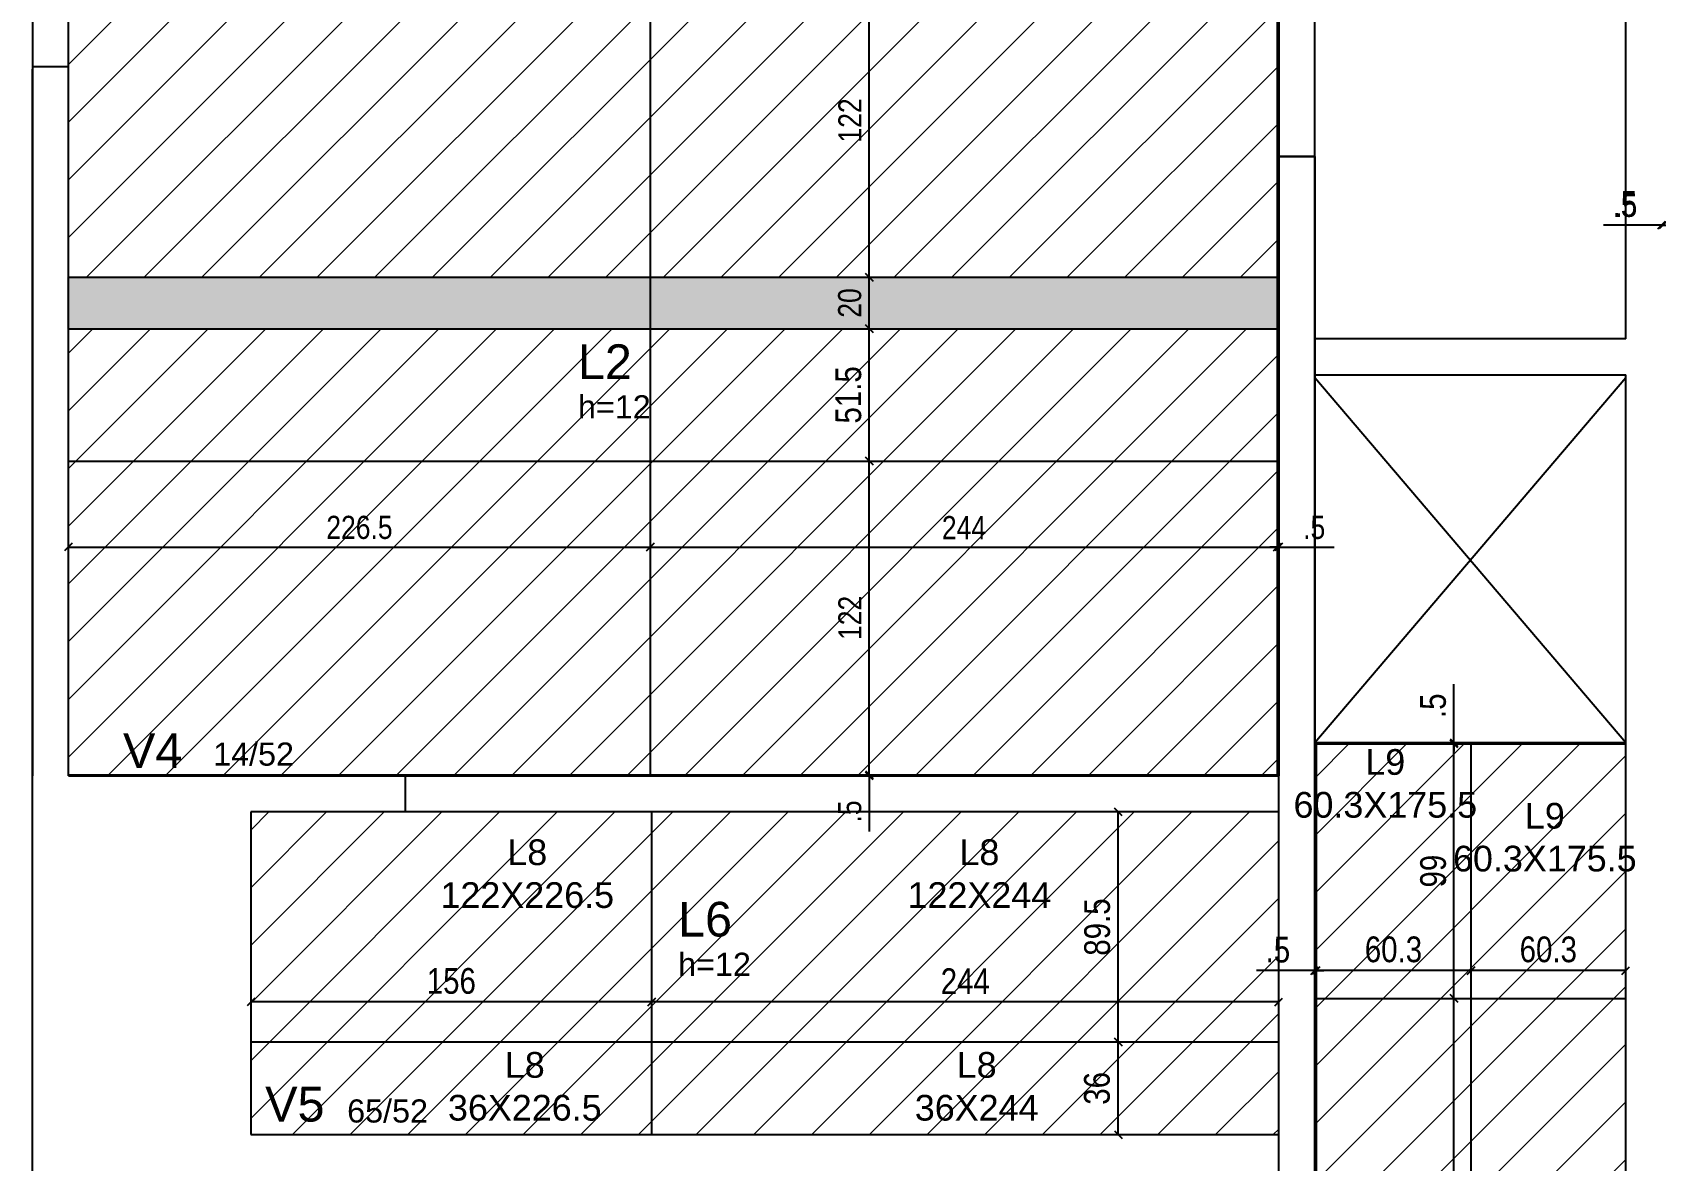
# Model space of a CAD drawing. Header units: millimetres. Extents: x 2454 to 6746, y 504 to 3252.
# Drawn here: x 3594 to 4225, y 2347 to 2786 of the extents above; entities that cross this region are included whole.
import ezdxf

# ---------------------------------------------------------------- set-up
doc = ezdxf.new("R2010")
doc.units = ezdxf.units.MM
for name, color, linetype in [('10', 252, 'Continuous'), ('9', 8, 'Continuous'), ('AUX00', 7, 'Continuous'), ('COTA', 241, 'Continuous'), ('ES-VIGA', 3, 'Continuous'), ('L-D', 2, 'Continuous'), ('L-N', 4, 'Continuous'), ('Painéis', 200, 'Continuous'), ('VIG-D', 2, 'Continuous'), ('VIG-N', 4, 'Continuous')]:
    doc.layers.add(name, color=color, linetype=linetype)
doc.layers.add('Hachura', color=251, linetype='Continuous', lineweight=9)
doc.layers.add('REAPROVEITAMENTO', color=251, linetype='Continuous', lineweight=9)
doc.styles.add('COTA TECNICA', font='techl___.ttf', dxfattribs={"height": 10})
doc.styles.add('COTA TECNICA-50', font='techl___.ttf', dxfattribs={"height": 9})
doc.styles.get("Standard").update_dxf_attribs({"font": 'arial.ttf'})
doc.styles.add('TQS_ARIAL', font='arial.ttf')
doc.dimstyles.new('COTA PAINEL-50', dxfattribs={"dimtxt": 9, "dimasz": 3, "dimexe": 3, "dimexo": 3, "dimgap": 3, "dimtad": 1, "dimdec": 1, "dimzin": 12, "dimdsep": 46, "dimtxsty": 'COTA TECNICA-50', "dimblk1": 'OBLIQUE', "dimblk2": 'OBLIQUE', "dimsah": 1, "dimcen": 0.9, "dimclrd": 4, "dimclre": 4, "dimclrt": 240, "dimadec": 1, "dimazin": 3, "dimtfac": 1, "dimtdec": 1, "dimtmove": 0, "dimatfit": 3, "dimfxl": 1, "dimtolj": 1, "dimtzin": 12, "dimarcsym": 0})
doc.dimstyles.new('PAINEL', dxfattribs={"dimtxt": 10, "dimasz": 3, "dimexe": 3, "dimexo": 3, "dimgap": 3, "dimtad": 1, "dimdec": 1, "dimzin": 12, "dimdsep": 46, "dimtxsty": 'COTA TECNICA', "dimblk1": 'OBLIQUE', "dimblk2": 'OBLIQUE', "dimsah": 1, "dimcen": 0.9, "dimclrd": 4, "dimclre": 4, "dimclrt": 240, "dimadec": 1, "dimazin": 3, "dimtfac": 1, "dimtdec": 1, "dimtmove": 0, "dimatfit": 3, "dimfxl": 1, "dimtolj": 1, "dimtzin": 12, "dimarcsym": 0})

# ---------------------------------------------------------------- blocks, each defined once
blk = doc.blocks.new('_Oblique')
at = {"color": 0, "linetype": 'ByBlock', "lineweight": -2}
blk.add_line((-0.5, -0.5), (0.5, 0.5), dxfattribs=at)
blk = doc.blocks.new('*D84')
at = {"layer": 'COTA', "color": 4, "lineweight": -2, "transparency": 16777216}
for p, q in [((4227.59, 2711.02), (4206, 2711.02)), ((4228.09, 2711.02), (4227.59, 2711.02)), ((4228.09, 2711.02), (4231.09, 2711.02))]:
    blk.add_line(p, q, dxfattribs=at)
at = {"layer": 'Defpoints', "color": 0, "transparency": 16777216}
for p in [(4227.59, 2711.02), (4227.59, 2711.02), (4228.09, 2711.02)]:
    blk.add_point(p, dxfattribs=at)
at = {"layer": 'COTA', "color": 4, "lineweight": -2, "transparency": 16777216, "xscale": 3, "yscale": 3, "zscale": 3}
blk.add_blockref('_Oblique', (4227.59, 2711.02), dxfattribs=at)
at = {"layer": 'COTA', "color": 4, "lineweight": -2, "transparency": 16777216, "xscale": 3, "yscale": 3, "zscale": 3, "rotation": 180}
blk.add_blockref('_Oblique', (4228.09, 2711.02), dxfattribs=at)
at = {"layer": 'COTA', "color": 240, "transparency": 16777216, "insert": (4213.8, 2718.62), "char_height": 9, "attachment_point": 5, "style": 'COTA TECNICA-50'}
blk.add_mtext('\\A1;.5', dxfattribs=at)
blk = doc.blocks.new('*D49')
at = {"layer": 'COTA', "color": 4, "lineweight": -2, "transparency": 16777216}
for p, q in [((3919.25, 2497.19), (3919.25, 2619.19)), ((3922.25, 2497.19), (3922.25, 2497.19))]:
    blk.add_line(p, q, dxfattribs=at)
at = {"layer": 'Defpoints', "color": 0, "transparency": 16777216}
for p in [(3919.25, 2619.19), (3919.25, 2619.19), (3919.25, 2497.19)]:
    blk.add_point(p, dxfattribs=at)
at = {"layer": 'COTA', "color": 4, "lineweight": -2, "transparency": 16777216, "xscale": 3, "yscale": 3, "zscale": 3}
for p, rotation in [((3919.25, 2619.19), 90), ((3919.25, 2497.19), 270)]:
    blk.add_blockref('_Oblique', p, dxfattribs=dict(at, rotation=rotation))
at = {"layer": 'COTA', "color": 240, "transparency": 16777216, "insert": (3911.7, 2558.19), "char_height": 9, "attachment_point": 5, "rotation": 90, "style": 'COTA TECNICA-50'}
blk.add_mtext('\\A1;122', dxfattribs=at)
blk = doc.blocks.new('*D50')
at = {"layer": 'COTA', "color": 4, "lineweight": -2, "transparency": 16777216}
blk.add_line((3919.25, 2670.69), (3919.25, 2690.69), dxfattribs=at)
at = {"layer": 'Defpoints', "color": 0, "transparency": 16777216}
for p in [(3919.25, 2690.69), (3919.25, 2690.69), (3919.25, 2670.69)]:
    blk.add_point(p, dxfattribs=at)
at = {"layer": 'COTA', "color": 4, "lineweight": -2, "transparency": 16777216, "xscale": 3, "yscale": 3, "zscale": 3}
for p, rotation in [((3919.25, 2690.69), 90), ((3919.25, 2670.69), 270)]:
    blk.add_blockref('_Oblique', p, dxfattribs=dict(at, rotation=rotation))
at = {"layer": 'COTA', "color": 240, "transparency": 16777216, "insert": (3911.66, 2680.69), "char_height": 9, "attachment_point": 5, "rotation": 90, "style": 'COTA TECNICA-50'}
blk.add_mtext('\\A1;20', dxfattribs=at)
blk = doc.blocks.new('*D51')
at = {"layer": 'COTA', "color": 4, "lineweight": -2, "transparency": 16777216}
blk.add_line((3919.25, 2690.69), (3919.25, 2812.69), dxfattribs=at)
at = {"layer": 'Defpoints', "color": 0, "transparency": 16777216}
for p in [(3919.25, 2812.69), (3919.25, 2812.69), (3919.25, 2690.69)]:
    blk.add_point(p, dxfattribs=at)
at = {"layer": 'COTA', "color": 4, "lineweight": -2, "transparency": 16777216, "xscale": 3, "yscale": 3, "zscale": 3}
for p, rotation in [((3919.25, 2812.69), 90), ((3919.25, 2690.69), 270)]:
    blk.add_blockref('_Oblique', p, dxfattribs=dict(at, rotation=rotation))
at = {"layer": 'COTA', "color": 240, "transparency": 16777216, "insert": (3911.7, 2751.69), "char_height": 9, "attachment_point": 5, "rotation": 90, "style": 'COTA TECNICA-50'}
blk.add_mtext('\\A1;122', dxfattribs=at)
blk = doc.blocks.new('*D52')
at = {"layer": 'COTA', "color": 4, "lineweight": -2, "transparency": 16777216}
for p, q in [((3919.25, 2497.19), (3919.25, 2500.19)), ((3919.25, 2497.19), (3919.25, 2496.69)), ((3919.25, 2496.69), (3919.25, 2475.09))]:
    blk.add_line(p, q, dxfattribs=at)
at = {"layer": 'Defpoints', "color": 0, "transparency": 16777216}
for p in [(3919.25, 2497.19), (3919.25, 2496.69), (3919.25, 2496.69)]:
    blk.add_point(p, dxfattribs=at)
at = {"layer": 'COTA', "color": 4, "lineweight": -2, "transparency": 16777216, "xscale": 3, "yscale": 3, "zscale": 3}
for p, rotation in [((3919.25, 2497.19), 270), ((3919.25, 2496.69), 90)]:
    blk.add_blockref('_Oblique', p, dxfattribs=dict(at, rotation=rotation))
at = {"layer": 'COTA', "color": 240, "transparency": 16777216, "insert": (3911.66, 2482.89), "char_height": 9, "attachment_point": 5, "rotation": 90, "style": 'COTA TECNICA-50'}
blk.add_mtext('\\A1;.5', dxfattribs=at)
blk = doc.blocks.new('*D145')
at = {"layer": 'COTA', "color": 4, "lineweight": -2, "transparency": 16777216}
blk.add_line((3607.59, 2585.74), (3834.09, 2585.74), dxfattribs=at)
at = {"layer": 'Defpoints', "color": 0, "transparency": 16777216}
for p in [(3607.59, 2585.74), (3834.09, 2585.74), (3834.09, 2585.74)]:
    blk.add_point(p, dxfattribs=at)
at = {"layer": 'COTA', "color": 4, "lineweight": -2, "transparency": 16777216, "xscale": 3, "yscale": 3, "zscale": 3, "rotation": 180}
blk.add_blockref('_Oblique', (3607.59, 2585.74), dxfattribs=at)
at = {"layer": 'COTA', "color": 4, "lineweight": -2, "transparency": 16777216, "xscale": 3, "yscale": 3, "zscale": 3}
blk.add_blockref('_Oblique', (3834.09, 2585.74), dxfattribs=at)
at = {"layer": 'COTA', "color": 240, "transparency": 16777216, "insert": (3720.84, 2593.34), "char_height": 9, "attachment_point": 5, "style": 'COTA TECNICA-50'}
blk.add_mtext('\\A1;226.5', dxfattribs=at)
blk = doc.blocks.new('*D146')
at = {"layer": 'COTA', "color": 4, "lineweight": -2, "transparency": 16777216}
blk.add_line((3834.09, 2585.74), (4078.09, 2585.74), dxfattribs=at)
at = {"layer": 'Defpoints', "color": 0, "transparency": 16777216}
for p in [(3834.09, 2585.74), (4078.09, 2585.74), (4078.09, 2585.74)]:
    blk.add_point(p, dxfattribs=at)
at = {"layer": 'COTA', "color": 4, "lineweight": -2, "transparency": 16777216, "xscale": 3, "yscale": 3, "zscale": 3, "rotation": 180}
blk.add_blockref('_Oblique', (3834.09, 2585.74), dxfattribs=at)
at = {"layer": 'COTA', "color": 4, "lineweight": -2, "transparency": 16777216, "xscale": 3, "yscale": 3, "zscale": 3}
blk.add_blockref('_Oblique', (4078.09, 2585.74), dxfattribs=at)
at = {"layer": 'COTA', "color": 240, "transparency": 16777216, "insert": (3956.09, 2593.31), "char_height": 9, "attachment_point": 5, "style": 'COTA TECNICA-50'}
blk.add_mtext('\\A1;244', dxfattribs=at)
blk = doc.blocks.new('*D53')
at = {"layer": 'COTA', "color": 4, "lineweight": -2, "transparency": 16777216}
for p, q in [((4078.09, 2585.74), (4075.09, 2585.74)), ((4078.09, 2585.74), (4078.59, 2585.74)), ((4078.59, 2585.74), (4100.18, 2585.74))]:
    blk.add_line(p, q, dxfattribs=at)
at = {"layer": 'Defpoints', "color": 0, "transparency": 16777216}
for p in [(4078.09, 2585.74), (4078.59, 2585.74), (4078.59, 2585.74)]:
    blk.add_point(p, dxfattribs=at)
at = {"layer": 'COTA', "color": 4, "lineweight": -2, "transparency": 16777216, "xscale": 3, "yscale": 3, "zscale": 3}
blk.add_blockref('_Oblique', (4078.09, 2585.74), dxfattribs=at)
at = {"layer": 'COTA', "color": 4, "lineweight": -2, "transparency": 16777216, "xscale": 3, "yscale": 3, "zscale": 3, "rotation": 180}
blk.add_blockref('_Oblique', (4078.59, 2585.74), dxfattribs=at)
at = {"layer": 'COTA', "color": 240, "transparency": 16777216, "insert": (4092.39, 2593.34), "char_height": 9, "attachment_point": 5, "style": 'COTA TECNICA-50'}
blk.add_mtext('\\A1;.5', dxfattribs=at)
blk = doc.blocks.new('*D54')
at = {"layer": 'COTA', "color": 4, "lineweight": -2, "transparency": 16777216}
blk.add_line((3919.25, 2619.19), (3919.25, 2670.69), dxfattribs=at)
at = {"layer": 'Defpoints', "color": 0, "transparency": 16777216}
for p in [(3919.25, 2670.69), (3919.25, 2670.69), (3919.25, 2619.19)]:
    blk.add_point(p, dxfattribs=at)
at = {"layer": 'COTA', "color": 4, "lineweight": -2, "transparency": 16777216, "xscale": 3, "yscale": 3, "zscale": 3}
for p, rotation in [((3919.25, 2670.69), 90), ((3919.25, 2619.19), 270)]:
    blk.add_blockref('_Oblique', p, dxfattribs=dict(at, rotation=rotation))
at = {"layer": 'COTA', "color": 240, "transparency": 16777216, "insert": (3911.15, 2644.94), "char_height": 10, "attachment_point": 5, "rotation": 90, "style": 'COTA TECNICA'}
blk.add_mtext('\\A1;51.5', dxfattribs=at)
blk = doc.blocks.new('*D10')
at = {"layer": 'COTA', "color": 4, "lineweight": -2, "transparency": 16777216}
blk.add_line((4213.59, 2420.97), (4153.34, 2420.97), dxfattribs=at)
at = {"layer": 'Defpoints', "color": 0, "transparency": 16777216}
for p in [(4153.34, 2420.97), (4153.34, 2420.97), (4213.59, 2420.97)]:
    blk.add_point(p, dxfattribs=at)
at = {"layer": 'COTA', "color": 4, "lineweight": -2, "transparency": 16777216, "xscale": 3, "yscale": 3, "zscale": 3, "rotation": 180}
blk.add_blockref('_Oblique', (4153.34, 2420.97), dxfattribs=at)
at = {"layer": 'COTA', "color": 4, "lineweight": -2, "transparency": 16777216, "xscale": 3, "yscale": 3, "zscale": 3}
blk.add_blockref('_Oblique', (4213.59, 2420.97), dxfattribs=at)
at = {"layer": 'COTA', "color": 240, "transparency": 16777216, "insert": (4183.47, 2429.19), "char_height": 10, "attachment_point": 5, "style": 'COTA TECNICA'}
blk.add_mtext('\\A1;60.3', dxfattribs=at)
blk = doc.blocks.new('*D11')
at = {"layer": 'COTA', "color": 4, "lineweight": -2, "transparency": 16777216}
blk.add_line((4153.34, 2420.97), (4093.09, 2420.97), dxfattribs=at)
at = {"layer": 'Defpoints', "color": 0, "transparency": 16777216}
for p in [(4093.09, 2420.97), (4093.09, 2420.97), (4153.34, 2420.97)]:
    blk.add_point(p, dxfattribs=at)
at = {"layer": 'COTA', "color": 4, "lineweight": -2, "transparency": 16777216, "xscale": 3, "yscale": 3, "zscale": 3, "rotation": 180}
blk.add_blockref('_Oblique', (4093.09, 2420.97), dxfattribs=at)
at = {"layer": 'COTA', "color": 4, "lineweight": -2, "transparency": 16777216, "xscale": 3, "yscale": 3, "zscale": 3}
blk.add_blockref('_Oblique', (4153.34, 2420.97), dxfattribs=at)
at = {"layer": 'COTA', "color": 240, "transparency": 16777216, "insert": (4123.22, 2429.19), "char_height": 10, "attachment_point": 5, "style": 'COTA TECNICA'}
blk.add_mtext('\\A1;60.3', dxfattribs=at)
blk = doc.blocks.new('*D12')
at = {"layer": 'COTA', "color": 4, "lineweight": -2, "transparency": 16777216}
for p, q in [((4092.59, 2420.97), (4069.93, 2420.97)), ((4093.09, 2420.97), (4092.59, 2420.97)), ((4093.09, 2420.97), (4096.09, 2420.97))]:
    blk.add_line(p, q, dxfattribs=at)
at = {"layer": 'Defpoints', "color": 0, "transparency": 16777216}
for p in [(4092.59, 2420.97), (4092.59, 2420.97), (4093.09, 2420.97)]:
    blk.add_point(p, dxfattribs=at)
at = {"layer": 'COTA', "color": 4, "lineweight": -2, "transparency": 16777216, "xscale": 3, "yscale": 3, "zscale": 3}
blk.add_blockref('_Oblique', (4092.59, 2420.97), dxfattribs=at)
at = {"layer": 'COTA', "color": 4, "lineweight": -2, "transparency": 16777216, "xscale": 3, "yscale": 3, "zscale": 3, "rotation": 180}
blk.add_blockref('_Oblique', (4093.09, 2420.97), dxfattribs=at)
at = {"layer": 'COTA', "color": 240, "transparency": 16777216, "insert": (4078.26, 2429.08), "char_height": 10, "attachment_point": 5, "style": 'COTA TECNICA'}
blk.add_mtext('\\A1;.5', dxfattribs=at)
blk = doc.blocks.new('*D15')
at = {"layer": 'COTA', "color": 4, "lineweight": -2, "transparency": 16777216}
blk.add_line((4146.78, 2221.69), (4146.78, 2410.19), dxfattribs=at)
at = {"layer": 'Defpoints', "color": 0, "transparency": 16777216}
for p in [(4146.78, 2410.19), (4146.78, 2410.19), (4146.78, 2221.69)]:
    blk.add_point(p, dxfattribs=at)
at = {"layer": 'COTA', "color": 4, "lineweight": -2, "transparency": 16777216, "xscale": 3, "yscale": 3, "zscale": 3}
for p, rotation in [((4146.78, 2410.19), 90), ((4146.78, 2221.69), 270)]:
    blk.add_blockref('_Oblique', p, dxfattribs=dict(at, rotation=rotation))
at = {"layer": 'COTA', "color": 240, "transparency": 16777216, "insert": (4138.65, 2315.94), "char_height": 10, "attachment_point": 5, "rotation": 90, "style": 'COTA TECNICA'}
blk.add_mtext('\\A1;188.5', dxfattribs=at)
blk = doc.blocks.new('*D16')
at = {"layer": 'COTA', "color": 4, "lineweight": -2, "transparency": 16777216}
blk.add_line((4146.78, 2410.19), (4146.78, 2509.19), dxfattribs=at)
at = {"layer": 'Defpoints', "color": 0, "transparency": 16777216}
for p in [(4146.78, 2509.19), (4146.78, 2509.19), (4146.78, 2410.19)]:
    blk.add_point(p, dxfattribs=at)
at = {"layer": 'COTA', "color": 4, "lineweight": -2, "transparency": 16777216, "xscale": 3, "yscale": 3, "zscale": 3}
for p, rotation in [((4146.78, 2509.19), 90), ((4146.78, 2410.19), 270)]:
    blk.add_blockref('_Oblique', p, dxfattribs=dict(at, rotation=rotation))
at = {"layer": 'COTA', "color": 240, "transparency": 16777216, "insert": (4138.69, 2459.69), "char_height": 10, "attachment_point": 5, "rotation": 90, "style": 'COTA TECNICA'}
blk.add_mtext('\\A1;99', dxfattribs=at)
blk = doc.blocks.new('*D17')
at = {"layer": 'COTA', "color": 4, "lineweight": -2, "transparency": 16777216}
for p, q in [((4146.78, 2509.69), (4146.78, 2532.35)), ((4146.78, 2509.19), (4146.78, 2509.69)), ((4146.78, 2509.19), (4146.78, 2506.19))]:
    blk.add_line(p, q, dxfattribs=at)
at = {"layer": 'Defpoints', "color": 0, "transparency": 16777216}
for p in [(4146.78, 2509.69), (4146.78, 2509.69), (4146.78, 2509.19)]:
    blk.add_point(p, dxfattribs=at)
at = {"layer": 'COTA', "color": 4, "lineweight": -2, "transparency": 16777216, "xscale": 3, "yscale": 3, "zscale": 3}
for p, rotation in [((4146.78, 2509.69), 270), ((4146.78, 2509.19), 90)]:
    blk.add_blockref('_Oblique', p, dxfattribs=dict(at, rotation=rotation))
at = {"layer": 'COTA', "color": 240, "transparency": 16777216, "insert": (4138.67, 2524.02), "char_height": 10, "attachment_point": 5, "rotation": 90, "style": 'COTA TECNICA'}
blk.add_mtext('\\A1;.5', dxfattribs=at)
blk = doc.blocks.new('*D24')
at = {"layer": 'COTA', "color": 4, "lineweight": -2, "transparency": 16777216}
for p, q in [((4227.59, 2711.01), (4204.93, 2711.01)), ((4228.09, 2711.01), (4227.59, 2711.01)), ((4228.09, 2711.01), (4231.09, 2711.01))]:
    blk.add_line(p, q, dxfattribs=at)
at = {"layer": 'Defpoints', "color": 0, "transparency": 16777216}
for p in [(4227.59, 2711.01), (4227.59, 2711.01), (4228.09, 2711.01)]:
    blk.add_point(p, dxfattribs=at)
at = {"layer": 'COTA', "color": 4, "lineweight": -2, "transparency": 16777216, "xscale": 3, "yscale": 3, "zscale": 3}
blk.add_blockref('_Oblique', (4227.59, 2711.01), dxfattribs=at)
at = {"layer": 'COTA', "color": 4, "lineweight": -2, "transparency": 16777216, "xscale": 3, "yscale": 3, "zscale": 3, "rotation": 180}
blk.add_blockref('_Oblique', (4228.09, 2711.01), dxfattribs=at)
at = {"layer": 'COTA', "color": 240, "transparency": 16777216, "insert": (4213.26, 2719.12), "char_height": 10, "attachment_point": 5, "style": 'COTA TECNICA'}
blk.add_mtext('\\A1;.5', dxfattribs=at)
blk = doc.blocks.new('*D114')
at = {"layer": 'COTA', "color": 4, "lineweight": -2, "transparency": 16777216}
blk.add_line((4016.1, 2357.18), (4016.1, 2393.18), dxfattribs=at)
at = {"layer": 'Defpoints', "color": 0, "transparency": 16777216}
for p in [(4016.1, 2393.18), (4016.1, 2393.18), (4016.1, 2357.18)]:
    blk.add_point(p, dxfattribs=at)
at = {"layer": 'COTA', "color": 4, "lineweight": -2, "transparency": 16777216, "xscale": 3, "yscale": 3, "zscale": 3}
for p, rotation in [((4016.1, 2393.18), 90), ((4016.1, 2357.18), 270)]:
    blk.add_blockref('_Oblique', p, dxfattribs=dict(at, rotation=rotation))
at = {"layer": 'COTA', "color": 240, "transparency": 16777216, "insert": (4007.88, 2375.18), "char_height": 10, "attachment_point": 5, "rotation": 90, "style": 'COTA TECNICA'}
blk.add_mtext('\\A1;36', dxfattribs=at)
blk = doc.blocks.new('*D25')
at = {"layer": 'COTA', "color": 4, "lineweight": -2, "transparency": 16777216}
blk.add_line((4016.1, 2393.18), (4016.1, 2482.69), dxfattribs=at)
at = {"layer": 'Defpoints', "color": 0, "transparency": 16777216}
for p in [(4016.1, 2482.69), (4016.1, 2482.69), (4016.1, 2393.18)]:
    blk.add_point(p, dxfattribs=at)
at = {"layer": 'COTA', "color": 4, "lineweight": -2, "transparency": 16777216, "xscale": 3, "yscale": 3, "zscale": 3}
for p, rotation in [((4016.1, 2482.69), 90), ((4016.1, 2393.18), 270)]:
    blk.add_blockref('_Oblique', p, dxfattribs=dict(at, rotation=rotation))
at = {"layer": 'COTA', "color": 240, "transparency": 16777216, "insert": (4007.96, 2437.93), "char_height": 10, "attachment_point": 5, "rotation": 90, "style": 'COTA TECNICA'}
blk.add_mtext('\\A1;89.5', dxfattribs=at)
blk = doc.blocks.new('*D28')
at = {"layer": 'COTA', "color": 4, "lineweight": -2, "transparency": 16777216}
blk.add_line((4078.59, 2408.81), (3834.59, 2408.81), dxfattribs=at)
at = {"layer": 'Defpoints', "color": 0, "transparency": 16777216}
for p in [(3834.59, 2408.81), (3834.59, 2408.81), (4078.59, 2408.81)]:
    blk.add_point(p, dxfattribs=at)
at = {"layer": 'COTA', "color": 4, "lineweight": -2, "transparency": 16777216, "xscale": 3, "yscale": 3, "zscale": 3, "rotation": 180}
blk.add_blockref('_Oblique', (3834.59, 2408.81), dxfattribs=at)
at = {"layer": 'COTA', "color": 4, "lineweight": -2, "transparency": 16777216, "xscale": 3, "yscale": 3, "zscale": 3}
blk.add_blockref('_Oblique', (4078.59, 2408.81), dxfattribs=at)
at = {"layer": 'COTA', "color": 240, "transparency": 16777216, "insert": (3956.59, 2416.88), "char_height": 10, "attachment_point": 5, "style": 'COTA TECNICA'}
blk.add_mtext('\\A1;244', dxfattribs=at)
blk = doc.blocks.new('*D29')
at = {"layer": 'COTA', "color": 4, "lineweight": -2, "transparency": 16777216}
blk.add_line((3834.59, 2408.81), (3678.59, 2408.81), dxfattribs=at)
at = {"layer": 'Defpoints', "color": 0, "transparency": 16777216}
for p in [(3678.59, 2408.81), (3678.59, 2408.81), (3834.59, 2408.81)]:
    blk.add_point(p, dxfattribs=at)
at = {"layer": 'COTA', "color": 4, "lineweight": -2, "transparency": 16777216, "xscale": 3, "yscale": 3, "zscale": 3, "rotation": 180}
blk.add_blockref('_Oblique', (3678.59, 2408.81), dxfattribs=at)
at = {"layer": 'COTA', "color": 4, "lineweight": -2, "transparency": 16777216, "xscale": 3, "yscale": 3, "zscale": 3}
blk.add_blockref('_Oblique', (3834.59, 2408.81), dxfattribs=at)
at = {"layer": 'COTA', "color": 240, "transparency": 16777216, "insert": (3756.59, 2416.91), "char_height": 10, "attachment_point": 5, "style": 'COTA TECNICA'}
blk.add_mtext('\\A1;156', dxfattribs=at)

msp = doc.modelspace()

# ---------------------------------------------------------------- hatches: boundary and pattern name
at = {"layer": 'Hachura', "linetype": 'ByBlock'}
h = msp.add_hatch(color=256, dxfattribs=at)
h.dxf.hatch_style = 1
h.paths.add_polyline_path([(3607.09, 2690.69), (3607.09, 2670.69), (4078.09, 2670.69), (4078.09, 2690.69)])
at = {"layer": 'REAPROVEITAMENTO', "linetype": 'ByBlock'}
h = msp.add_hatch(dxfattribs=at)
h.set_pattern_fill('ANSI31', color=256, scale=5, style=2)
h.set_pattern_definition([(45, (-1965.327, -262.537), (-11.22532, 11.22532), [])])
h.paths.add_polyline_path([(3607.59, 2670.69), (3607.59, 2497.19), (4078.34, 2497.19), (4078.59, 2812.69), (3607.59, 2812.69), (3607.59, 2690.69), (4078.09, 2690.69), (4078.09, 2670.69)])
h = msp.add_hatch(dxfattribs=at)
h.set_pattern_fill('ANSI31', color=256, scale=5, style=2)
h.set_pattern_definition([(45, (-1479.827, -360), (-11.22532, 11.22532), [])])
h.paths.add_polyline_path([(4093.09, 2112.69), (4213.59, 2112.69), (4213.59, 2509.19), (4093.09, 2509.19)])
h = msp.add_hatch(dxfattribs=at)
h.set_pattern_fill('ANSI31', color=256, scale=5, style=2)
h.set_pattern_definition([(45, (-1855.828, -409.537), (-11.22532, 11.22532), [])])
h.paths.add_polyline_path([(4078.58, 2357.18), (4078.61, 2482.69), (3678.53, 2482.69), (3678.62, 2357.18)])

# ---------------------------------------------------------------- linework, layer by layer
at = {"layer": '10', "color": 252, "linetype": 'Continuous'}
for p, q in [((4092.59, 2651.69), (4213.59, 2509.69)), ((4092.59, 2509.69), (4213.59, 2651.69)), ((4092.59, 2509.69), (4213.59, 2509.69))]:
    msp.add_line(p, q, dxfattribs=at)
at = {"layer": '9', "color": 8, "linetype": 'Continuous'}
for p, q in [((4213.59, 2666.69), (4213.59, 2826.69)), ((3607.59, 2496.69), (3607.59, 2812.69)), ((4078.59, 2812.69), (4078.59, 2496.69)), ((4092.59, 1636.69), (4092.59, 2652.69)), ((4092.59, 2652.69), (4213.59, 2652.69)), ((4213.59, 2112.69), (4213.59, 2652.69)), ((3607.59, 2496.69), (4078.59, 2496.69)), ((4092.59, 2496.69), (4092.59, 2482.69)), ((3593.59, 2166.69), (3593.59, 2482.69)), ((4078.59, 2482.69), (3678.59, 2482.69)), ((4078.59, 2357.18), (4078.59, 2482.69))]:
    msp.add_line(p, q, dxfattribs=at)
for points in [[(3594.34, 2826.69), (3593.59, 2826.69), (3593.59, 2496.69)], [(4213.59, 2666.69), (4092.59, 2666.69), (4092.59, 2826.69)]]:
    msp.add_lwpolyline(points, dxfattribs=at)
at = {"layer": 'ES-VIGA', "linetype": 'Continuous'}
for p, q in [((3593.59, 2772.69), (3607.59, 2772.69)), ((3593.59, 2152.69), (3593.59, 2771.69)), ((3607.59, 2496.69), (3607.59, 2772.69)), ((4092.59, 2737.69), (4078.59, 2737.69)), ((4078.59, 2357.18), (4078.59, 2737.69)), ((4078.59, 2357.18), (4078.59, 2737.69)), ((4078.59, 2737.69), (4092.59, 2737.69)), ((4092.59, 1822.69), (4092.59, 2737.69)), ((4092.59, 2737.69), (4092.59, 1822.69)), ((3678.59, 2482.69), (3678.59, 2357.18)), ((3678.59, 2357.18), (4078.59, 2357.18)), ((4078.59, 1822.69), (4078.59, 2357.18))]:
    msp.add_line(p, q, dxfattribs=at)
msp.add_lwpolyline([(3607.59, 2496.69), (3738.59, 2496.69), (3738.59, 2482.69), (3678.59, 2482.69)], dxfattribs=at)
at = {"layer": 'Painéis'}
for p, q in [((3834.09, 2497.19), (3834.09, 2812.69)), ((4078.09, 2497.19), (4078.09, 2812.69)), ((3607.59, 2690.69), (4078.09, 2690.69)), ((3607.59, 2670.69), (4078.09, 2670.69)), ((3607.59, 2619.19), (4078.09, 2619.19)), ((4093.09, 2509.19), (4093.09, 1636.69)), ((4093.09, 2509.19), (4213.59, 2509.19)), ((4153.34, 2509.19), (4153.34, 2112.69)), ((3607.59, 2497.19), (4078.09, 2497.19)), ((3834.59, 2357.18), (3834.59, 2482.69)), ((4093.09, 2410.19), (4213.59, 2410.19)), ((4078.59, 2393.18), (3678.59, 2393.18))]:
    msp.add_line(p, q, dxfattribs=at)

# ---------------------------------------------------------------- texts
at = {"layer": 'AUX00', "char_height": 10, "attachment_point": 1}
for s, insert in [('\\pxqc;L9^J60.3X175.5', (4084.71, 2507.15)), ('\\pxqc;L9^J60.3X175.5', (4146.78, 2486.23)), ('\\pxqc;L8^J122X226.5', (3750.8, 2472.04)), ('\\pxqc;L8^J122X244', (3926.75, 2472.04)), ('\\pxqc;L8^J36X226.5', (3749.84, 2389.32)), ('\\pxqc;L8^J36X244', (3925.69, 2389.32))]:
    msp.add_mtext_dynamic_manual_height_columns(s, width=70.6838, gutter_width=12.5, heights=[0], dxfattribs=dict(at, insert=insert))
at = {"layer": 'L-D', "linetype": 'Continuous', "style": 'TQS_ARIAL'}
for p in [(3805.86, 2635.8), (3844.85, 2418.94)]:
    msp.add_text('h=12', height=9, dxfattribs=at).set_placement(p)
at = {"layer": 'L-N', "linetype": 'Continuous', "style": 'TQS_ARIAL'}
for s, p in [('L2', (3805.86, 2651.1)), ('L6', (3844.85, 2434.24))]:
    msp.add_text(s, height=13.5, dxfattribs=at).set_placement(p)
at = {"layer": 'VIG-D', "linetype": 'Continuous', "style": 'TQS_ARIAL'}
for s, p in [('14/52', (3663.9, 2500.71)), ('65/52', (3716.05, 2361.89))]:
    msp.add_text(s, height=9, dxfattribs=at).set_placement(p)
at = {"layer": 'VIG-N', "linetype": 'Continuous', "style": 'TQS_ARIAL'}
for s, p in [('V4', (3628.84, 2499.74)), ('V5', (3684.17, 2362.28))]:
    msp.add_text(s, height=13.5, dxfattribs=at).set_placement(p)

# ---------------------------------------------------------------- dimensions: what is measured, and where the dimension line sits
at = {"layer": 'COTA'}
for base, p1, p2, dimstyle, picture, middle in [((3919.25, 2812.69), (3919.25, 2690.69), (3919.25, 2812.69), 'COTA PAINEL-50', '*D51', (3911.7, 2751.69)), ((3919.25, 2690.69), (3919.25, 2670.69), (3919.25, 2690.69), 'COTA PAINEL-50', '*D50', (3911.66, 2680.69)), ((3919.25, 2670.69), (3919.25, 2619.19), (3919.25, 2670.69), 'PAINEL', '*D54', (3911.15, 2644.94)), ((3919.25, 2619.19), (3919.25, 2497.19), (3919.25, 2619.19), 'COTA PAINEL-50', '*D49', (3911.7, 2558.19)), ((4146.78, 2509.69), (4146.78, 2509.19), (4146.78, 2509.69), 'PAINEL', '*D17', (4138.67, 2524.02)), ((4146.78, 2509.19), (4146.78, 2410.19), (4146.78, 2509.19), 'PAINEL', '*D16', (4138.69, 2459.69)), ((4016.1, 2482.69), (4016.1, 2393.18), (4016.1, 2482.69), 'PAINEL', '*D25', (4007.96, 2437.93)), ((4146.78, 2410.19), (4146.78, 2221.69), (4146.78, 2410.19), 'PAINEL', '*D15', (4138.65, 2315.94)), ((4016.1, 2393.18), (4016.1, 2357.18), (4016.1, 2393.18), 'PAINEL', '*D114', (4007.88, 2375.18))]:
    dim = msp.add_linear_dim(base=base, p1=p1, p2=p2, angle=90, dimstyle=dimstyle, dxfattribs=at)
    dim.commit()
    dim.dimension.update_dxf_attribs({"geometry": picture, "text_midpoint": middle})
for base, p1, p2, dimstyle, picture, middle in [((4227.59, 2711.01), (4228.09, 2711.01), (4227.59, 2711.01), 'PAINEL', '*D24', (4213.26, 2719.12)), ((4227.59, 2711.02), (4228.09, 2711.02), (4227.59, 2711.02), 'COTA PAINEL-50', '*D84', (4213.8, 2718.62)), ((3834.09, 2585.74), (3607.59, 2585.74), (3834.09, 2585.74), 'COTA PAINEL-50', '*D145', (3720.84, 2593.34)), ((4078.09, 2585.74), (3834.09, 2585.74), (4078.09, 2585.74), 'COTA PAINEL-50', '*D146', (3956.09, 2593.31)), ((4092.59, 2420.97), (4093.09, 2420.97), (4092.59, 2420.97), 'PAINEL', '*D12', (4078.26, 2429.08)), ((4093.09136188, 2420.96798529), (4153.34136188, 2420.96798529), (4093.09136188, 2420.96798529), 'PAINEL', '*D11', (4123.21636188, 2429.18728353)), ((4153.34136188, 2420.96798529), (4213.59136188, 2420.96798529), (4153.34136188, 2420.96798529), 'PAINEL', '*D10', (4183.46636188, 2429.18728353)), ((3678.59, 2408.81), (3834.59, 2408.81), (3678.59, 2408.81), 'PAINEL', '*D29', (3756.59, 2416.91)), ((3834.59, 2408.81), (4078.59, 2408.81), (3834.59, 2408.81), 'PAINEL', '*D28', (3956.59, 2416.88))]:
    dim = msp.add_linear_dim(base=base, p1=p1, p2=p2, dimstyle=dimstyle, dxfattribs=at)
    dim.commit()
    dim.dimension.update_dxf_attribs({"geometry": picture, "text_midpoint": middle})
dim = msp.add_linear_dim(base=(4078.59, 2585.74), p1=(4078.09, 2585.74), p2=(4078.59, 2585.74), dimstyle='COTA PAINEL-50', dxfattribs=at)
dim.commit()
dim.dimension.update_dxf_attribs({"geometry": '*D53', "text_midpoint": (4092.39, 2585.74), "dimtype": 160})
dim = msp.add_linear_dim(base=(3919.25, 2496.69), p1=(3919.25, 2497.19), p2=(3919.25, 2496.69), angle=90, dimstyle='COTA PAINEL-50', dxfattribs=at)
dim.commit()
dim.dimension.update_dxf_attribs({"geometry": '*D52', "text_midpoint": (3919.25, 2482.89), "dimtype": 160})

doc.saveas('drawing.dxf')
